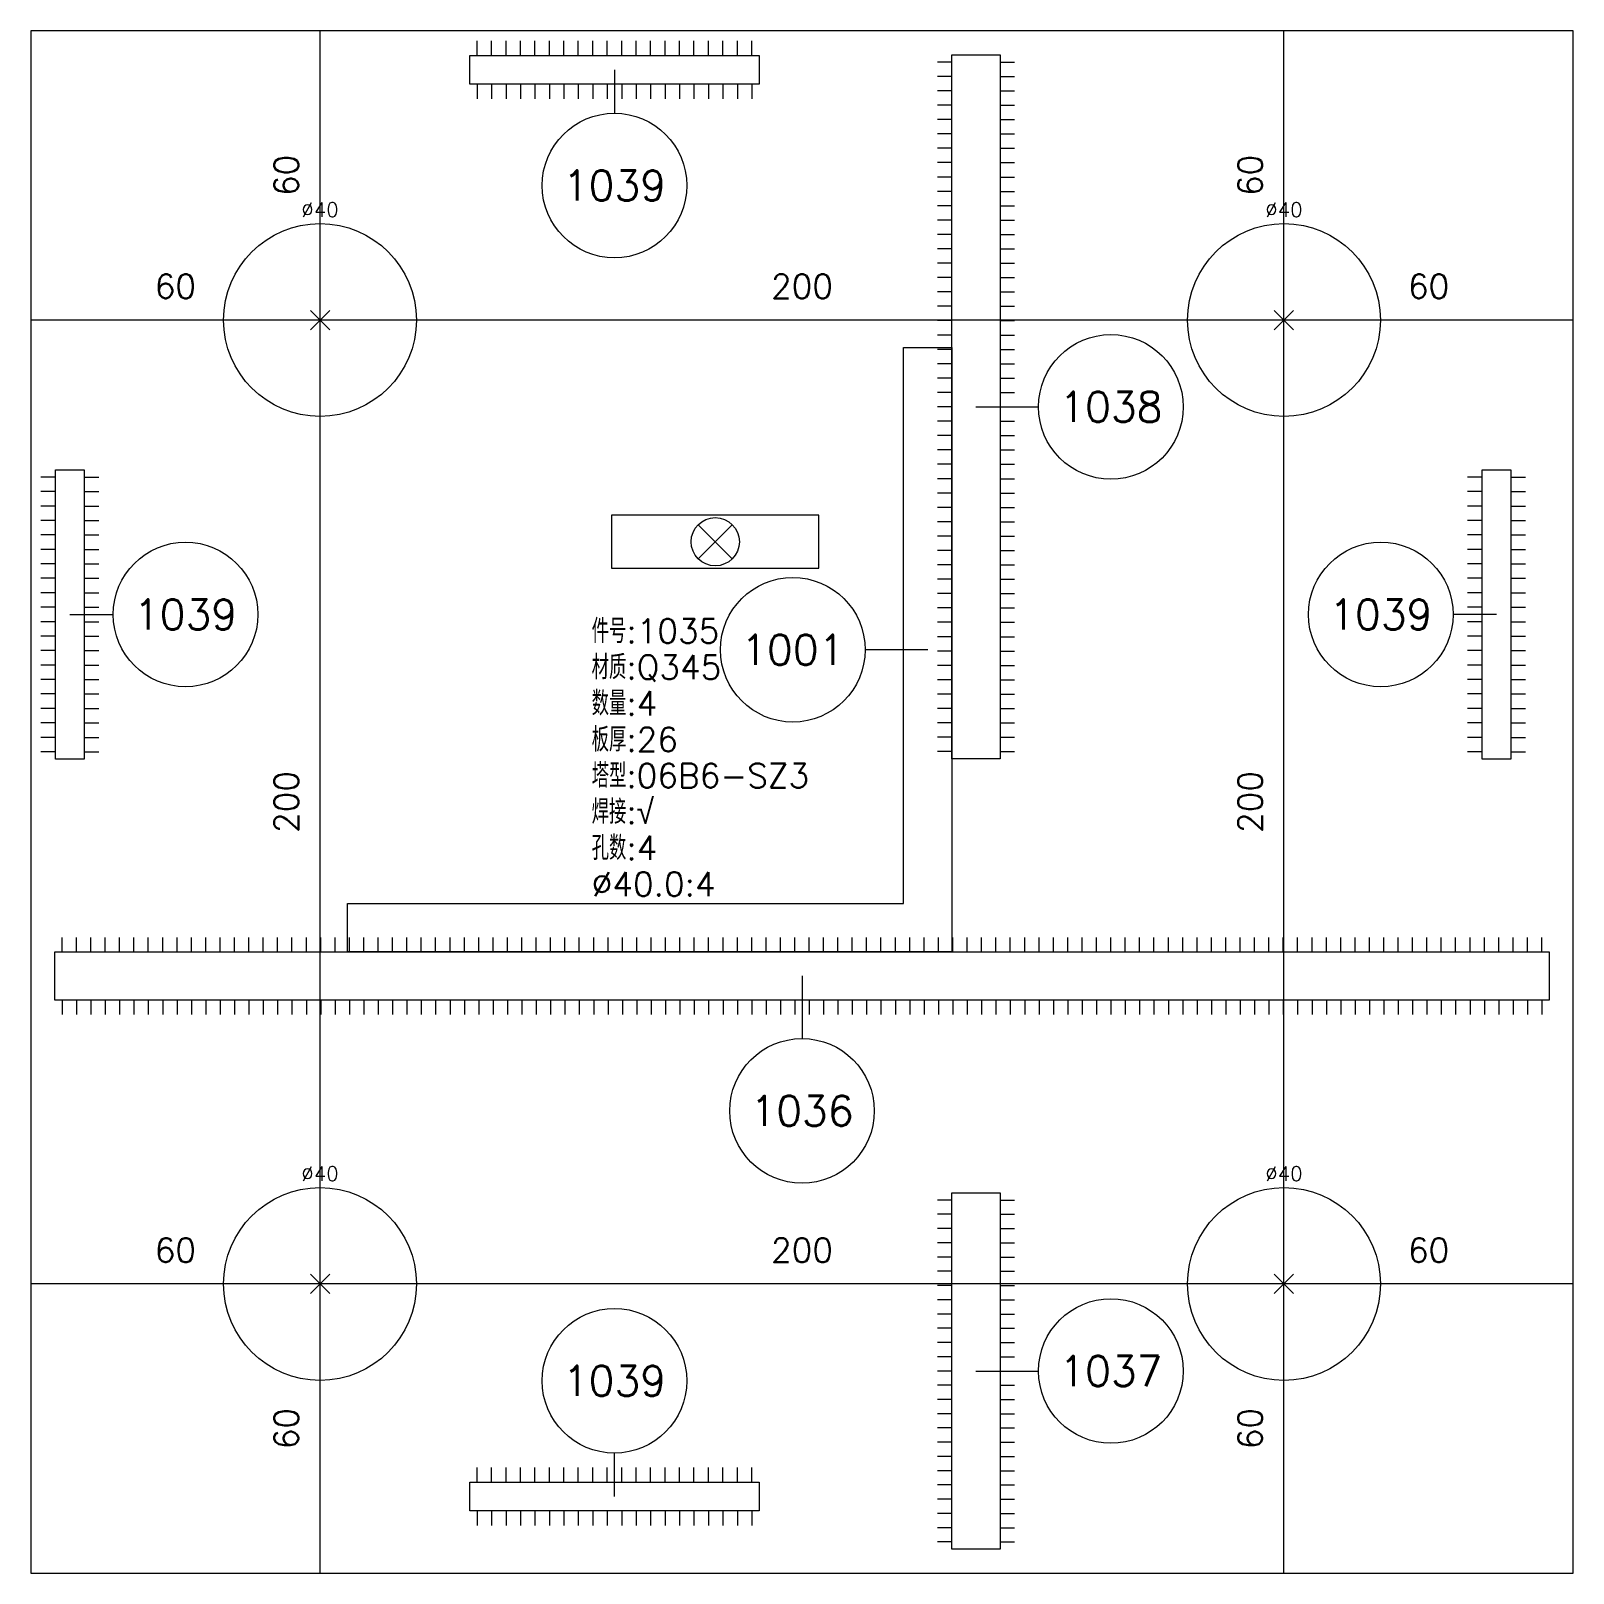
# Model space of a CAD drawing. Extents: x 0 to 6519, y -11 to 2213.
# Drawn here: x 2376.2 to 2696.2, y 0 to 320 of the extents above; entities that cross this region are included whole.
import ezdxf
from ezdxf.enums import TextEntityAlignment as Align

# ---------------------------------------------------------------- set-up
doc = ezdxf.new("R2010")
doc.units = 0
doc.header["$MEASUREMENT"] = 0
for name, color, linetype, lineweight in [('1', 7, 'CONTINUOUS', 25), ('2', 7, 'CONTINUOUS', 25), ('3', 7, 'CONTINUOUS', 25), ('5', 7, 'CONTINUOUS', 25)]:
    doc.layers.add(name, color=color, linetype=linetype, lineweight=lineweight)
doc.styles.get("Standard").update_dxf_attribs({"font": 'simplex.shx', "width": 0.7, "height": 3, "bigfont": 'gbhzfs.shx'})

# ---------------------------------------------------------------- blocks, each defined once
blk = doc.blocks.new('板孔默认')
at = {"layer": '5', "color": 7, "linetype": 'Continuous', "lineweight": 13}
for p, q in [((-0.1, -0.1), (0.1, 0.1)), ((0.1, -0.1), (-0.1, 0.1))]:
    blk.add_line(p, q, dxfattribs=at)
blk.add_circle((0, 0), 1, dxfattribs=at)

msp = doc.modelspace()

# ---------------------------------------------------------------- linework, layer by layer
at = {"layer": '1', "color": 7, "linetype": 'Continuous', "lineweight": 18}
for p, q in [((2696.18, 320), (2376.18, 320)), ((2376.18, 320), (2376.18, 0)), ((2696.18, 0), (2696.18, 320)), ((2376.18, 0), (2696.18, 0))]:
    msp.add_line(p, q, dxfattribs=at)
at = {"layer": '1', "color": 7, "linetype": 'Continuous', "lineweight": 13}
for p, q in [((2496.68, 219.5), (2496.68, 208.5)), ((2539.68, 219.5), (2496.68, 219.5)), ((2539.68, 208.5), (2539.68, 219.5)), ((2521.72, 217.54), (2514.64, 210.46)), ((2514.64, 217.54), (2521.72, 210.46)), ((2496.68, 208.5), (2539.68, 208.5))]:
    msp.add_line(p, q, dxfattribs=at)
msp.add_circle((2518.18, 214), 5, dxfattribs=at)
at = {"layer": '2', "color": 9, "linetype": 'Continuous', "lineweight": 13}
for p, q in [((2436.18, 0), (2436.18, 320)), ((2636.18, 0), (2636.18, 320)), ((2696.18, 260), (2376.18, 260)), ((2696.18, 60), (2376.18, 60))]:
    msp.add_line(p, q, dxfattribs=at)
at = {"layer": '3', "color": 7, "linetype": 'Continuous', "lineweight": 13}
for p, q in [((2468.77, 314.91), (2468.77, 317.91)), ((2471.77, 314.91), (2471.77, 317.91)), ((2474.77, 314.91), (2474.77, 317.91)), ((2477.77, 314.91), (2477.77, 317.91)), ((2480.77, 314.91), (2480.77, 317.91)), ((2483.77, 314.91), (2483.77, 317.91)), ((2486.77, 314.91), (2486.77, 317.91)), ((2489.77, 314.91), (2489.77, 317.91)), ((2492.77, 314.91), (2492.77, 317.91)), ((2495.77, 314.91), (2495.77, 317.91)), ((2498.77, 314.91), (2498.77, 317.91)), ((2501.77, 314.91), (2501.77, 317.91)), ((2504.77, 314.91), (2504.77, 317.91)), ((2507.77, 314.91), (2507.77, 317.91)), ((2510.77, 314.91), (2510.77, 317.91)), ((2513.77, 314.91), (2513.77, 317.91)), ((2516.77, 314.91), (2516.77, 317.91)), ((2519.77, 314.91), (2519.77, 317.91)), ((2522.77, 314.91), (2522.77, 317.91)), ((2525.77, 314.91), (2525.77, 317.91)), ((2567.27, 313.51), (2564.27, 313.51)), ((2567.27, 310.53), (2564.27, 310.53)), ((2577.27, 313.51), (2580.27, 313.51)), ((2577.27, 310.53), (2580.27, 310.53)), ((2468.77, 308.91), (2468.77, 305.91)), ((2471.77, 308.91), (2471.77, 305.91)), ((2474.77, 308.91), (2474.77, 305.91)), ((2477.77, 308.91), (2477.77, 305.91)), ((2480.77, 308.91), (2480.77, 305.91)), ((2483.77, 308.91), (2483.77, 305.91)), ((2486.77, 308.91), (2486.77, 305.91)), ((2489.77, 308.91), (2489.77, 305.91)), ((2492.77, 308.91), (2492.77, 305.91)), ((2495.77, 308.91), (2495.77, 305.91)), ((2498.77, 308.91), (2498.77, 305.91)), ((2501.77, 308.91), (2501.77, 305.91)), ((2504.77, 308.91), (2504.77, 305.91)), ((2507.77, 308.91), (2507.77, 305.91)), ((2510.77, 308.91), (2510.77, 305.91)), ((2513.77, 308.91), (2513.77, 305.91)), ((2516.77, 308.91), (2516.77, 305.91)), ((2519.77, 308.91), (2519.77, 305.91)), ((2522.77, 308.91), (2522.77, 305.91)), ((2525.77, 308.91), (2525.77, 305.91)), ((2567.27, 307.55), (2564.27, 307.55)), ((2577.27, 307.55), (2580.27, 307.55)), ((2567.27, 304.57), (2564.27, 304.57)), ((2577.27, 304.57), (2580.27, 304.57)), ((2567.27, 301.59), (2564.27, 301.59)), ((2577.27, 301.59), (2580.27, 301.59)), ((2567.27, 298.61), (2564.27, 298.61)), ((2577.27, 298.61), (2580.27, 298.61)), ((2567.27, 295.63), (2564.27, 295.63)), ((2577.27, 295.63), (2580.27, 295.63)), ((2567.27, 292.65), (2564.27, 292.65)), ((2577.27, 292.65), (2580.27, 292.65)), ((2567.27, 289.67), (2564.27, 289.67)), ((2577.27, 289.67), (2580.27, 289.67)), ((2567.27, 286.69), (2564.27, 286.69)), ((2577.27, 286.69), (2580.27, 286.69)), ((2567.27, 283.71), (2564.27, 283.71)), ((2577.27, 283.71), (2580.27, 283.71)), ((2567.27, 280.73), (2564.27, 280.73)), ((2577.27, 280.73), (2580.27, 280.73)), ((2567.27, 277.75), (2564.27, 277.75)), ((2577.27, 277.75), (2580.27, 277.75)), ((2567.27, 274.77), (2564.27, 274.77)), ((2577.27, 274.77), (2580.27, 274.77)), ((2567.27, 271.79), (2564.27, 271.79)), ((2567.27, 268.81), (2564.27, 268.81)), ((2577.27, 271.79), (2580.27, 271.79)), ((2577.27, 268.81), (2580.27, 268.81)), ((2567.27, 265.83), (2564.27, 265.83)), ((2577.27, 265.83), (2580.27, 265.83)), ((2567.27, 262.85), (2564.27, 262.85)), ((2577.27, 262.85), (2580.27, 262.85)), ((2567.27, 259.87), (2564.27, 259.87)), ((2577.27, 259.87), (2580.27, 259.87)), ((2567.27, 256.89), (2564.27, 256.89)), ((2577.27, 256.89), (2580.27, 256.89)), ((2567.27, 253.91), (2564.27, 253.91)), ((2577.27, 253.91), (2580.27, 253.91)), ((2567.27, 250.93), (2564.27, 250.93)), ((2577.27, 250.93), (2580.27, 250.93)), ((2567.27, 247.94), (2564.27, 247.94)), ((2577.27, 247.94), (2580.27, 247.94)), ((2567.27, 244.96), (2564.27, 244.96)), ((2577.27, 244.96), (2580.27, 244.96)), ((2567.27, 241.98), (2564.27, 241.98)), ((2577.27, 241.98), (2580.27, 241.98)), ((2567.27, 239), (2564.27, 239)), ((2577.27, 239), (2580.27, 239)), ((2567.27, 236.02), (2564.27, 236.02)), ((2577.27, 236.02), (2580.27, 236.02)), ((2567.27, 233.04), (2564.27, 233.04)), ((2577.27, 233.04), (2580.27, 233.04)), ((2381.27, 227.41), (2378.27, 227.41)), ((2387.27, 227.41), (2390.27, 227.41)), ((2567.27, 230.06), (2564.27, 230.06)), ((2577.27, 230.06), (2580.27, 230.06)), ((2677.27, 227.41), (2674.27, 227.41)), ((2683.27, 227.41), (2686.27, 227.41)), ((2381.27, 224.41), (2378.27, 224.41)), ((2387.27, 224.41), (2390.27, 224.41)), ((2567.27, 227.08), (2564.27, 227.08)), ((2567.27, 224.1), (2564.27, 224.1)), ((2577.27, 227.08), (2580.27, 227.08)), ((2577.27, 224.1), (2580.27, 224.1)), ((2677.27, 224.41), (2674.27, 224.41)), ((2683.27, 224.41), (2686.27, 224.41)), ((2381.27, 221.41), (2378.27, 221.41)), ((2387.27, 221.41), (2390.27, 221.41)), ((2567.27, 221.12), (2564.27, 221.12)), ((2577.27, 221.12), (2580.27, 221.12)), ((2677.27, 221.41), (2674.27, 221.41)), ((2683.27, 221.41), (2686.27, 221.41)), ((2381.27, 218.41), (2378.27, 218.41)), ((2387.27, 218.41), (2390.27, 218.41)), ((2567.27, 218.14), (2564.27, 218.14)), ((2577.27, 218.14), (2580.27, 218.14)), ((2677.27, 218.41), (2674.27, 218.41)), ((2683.27, 218.41), (2686.27, 218.41)), ((2381.27, 215.41), (2378.27, 215.41)), ((2387.27, 215.41), (2390.27, 215.41)), ((2567.27, 215.16), (2564.27, 215.16)), ((2577.27, 215.16), (2580.27, 215.16)), ((2677.27, 215.41), (2674.27, 215.41)), ((2683.27, 215.41), (2686.27, 215.41)), ((2381.27, 212.41), (2378.27, 212.41)), ((2387.27, 212.41), (2390.27, 212.41)), ((2567.27, 212.18), (2564.27, 212.18)), ((2577.27, 212.18), (2580.27, 212.18)), ((2677.27, 212.41), (2674.27, 212.41)), ((2683.27, 212.41), (2686.27, 212.41)), ((2381.27, 209.41), (2378.27, 209.41)), ((2387.27, 209.41), (2390.27, 209.41)), ((2567.27, 209.2), (2564.27, 209.2)), ((2577.27, 209.2), (2580.27, 209.2)), ((2677.27, 209.41), (2674.27, 209.41)), ((2683.27, 209.41), (2686.27, 209.41)), ((2381.27, 206.41), (2378.27, 206.41)), ((2387.27, 206.41), (2390.27, 206.41)), ((2567.27, 206.22), (2564.27, 206.22)), ((2577.27, 206.22), (2580.27, 206.22)), ((2677.27, 206.41), (2674.27, 206.41)), ((2683.27, 206.41), (2686.27, 206.41)), ((2381.27, 203.41), (2378.27, 203.41)), ((2387.27, 203.41), (2390.27, 203.41)), ((2567.27, 203.24), (2564.27, 203.24)), ((2577.27, 203.24), (2580.27, 203.24)), ((2677.27, 203.41), (2674.27, 203.41)), ((2683.27, 203.41), (2686.27, 203.41)), ((2381.27, 200.41), (2378.27, 200.41)), ((2387.27, 200.41), (2390.27, 200.41)), ((2567.27, 200.26), (2564.27, 200.26)), ((2577.27, 200.26), (2580.27, 200.26)), ((2677.27, 200.41), (2674.27, 200.41)), ((2683.27, 200.41), (2686.27, 200.41)), ((2381.27, 197.41), (2378.27, 197.41)), ((2387.27, 197.41), (2390.27, 197.41)), ((2567.27, 197.28), (2564.27, 197.28)), ((2577.27, 197.28), (2580.27, 197.28)), ((2677.27, 197.41), (2674.27, 197.41)), ((2683.27, 197.41), (2686.27, 197.41)), ((2381.27, 194.41), (2378.27, 194.41)), ((2387.27, 194.41), (2390.27, 194.41)), ((2567.27, 194.3), (2564.27, 194.3)), ((2577.27, 194.3), (2580.27, 194.3)), ((2677.27, 194.41), (2674.27, 194.41)), ((2683.27, 194.41), (2686.27, 194.41)), ((2381.27, 191.41), (2378.27, 191.41)), ((2387.27, 191.41), (2390.27, 191.41)), ((2567.27, 191.32), (2564.27, 191.32)), ((2577.27, 191.32), (2580.27, 191.32)), ((2677.27, 191.41), (2674.27, 191.41)), ((2683.27, 191.41), (2686.27, 191.41)), ((2381.27, 188.41), (2378.27, 188.41)), ((2387.27, 188.41), (2390.27, 188.41)), ((2567.27, 188.34), (2564.27, 188.34)), ((2577.27, 188.34), (2580.27, 188.34)), ((2677.27, 188.41), (2674.27, 188.41)), ((2683.27, 188.41), (2686.27, 188.41)), ((2381.27, 185.41), (2378.27, 185.41)), ((2381.27, 182.41), (2378.27, 182.41)), ((2387.27, 185.41), (2390.27, 185.41)), ((2387.27, 182.41), (2390.27, 182.41)), ((2567.27, 185.36), (2564.27, 185.36)), ((2577.27, 185.36), (2580.27, 185.36)), ((2677.27, 185.41), (2674.27, 185.41)), ((2677.27, 182.41), (2674.27, 182.41)), ((2683.27, 185.41), (2686.27, 185.41)), ((2683.27, 182.41), (2686.27, 182.41)), ((2381.27, 179.41), (2378.27, 179.41)), ((2387.27, 179.41), (2390.27, 179.41)), ((2567.27, 182.38), (2564.27, 182.38)), ((2567.27, 179.4), (2564.27, 179.4)), ((2577.27, 182.38), (2580.27, 182.38)), ((2577.27, 179.4), (2580.27, 179.4)), ((2677.27, 179.41), (2674.27, 179.41)), ((2683.27, 179.41), (2686.27, 179.41)), ((2381.27, 176.41), (2378.27, 176.41)), ((2387.27, 176.41), (2390.27, 176.41)), ((2567.27, 176.42), (2564.27, 176.42)), ((2577.27, 176.42), (2580.27, 176.42)), ((2677.27, 176.41), (2674.27, 176.41)), ((2683.27, 176.41), (2686.27, 176.41)), ((2381.27, 173.41), (2378.27, 173.41)), ((2387.27, 173.41), (2390.27, 173.41)), ((2567.27, 173.44), (2564.27, 173.44)), ((2577.27, 173.44), (2580.27, 173.44)), ((2677.27, 173.41), (2674.27, 173.41)), ((2683.27, 173.41), (2686.27, 173.41)), ((2381.27, 170.41), (2378.27, 170.41)), ((2387.27, 170.41), (2390.27, 170.41)), ((2567.27, 170.46), (2564.27, 170.46)), ((2577.27, 170.46), (2580.27, 170.46)), ((2677.27, 170.41), (2674.27, 170.41)), ((2683.27, 170.41), (2686.27, 170.41)), ((2382.67, 128.91), (2382.67, 131.91)), ((2385.65, 128.91), (2385.65, 131.91)), ((2388.63, 128.91), (2388.63, 131.91)), ((2391.61, 128.91), (2391.61, 131.91)), ((2394.59, 128.91), (2394.59, 131.91)), ((2397.57, 128.91), (2397.57, 131.91)), ((2400.55, 128.91), (2400.55, 131.91)), ((2403.54, 128.91), (2403.54, 131.91)), ((2406.52, 128.91), (2406.52, 131.91)), ((2409.5, 128.91), (2409.5, 131.91)), ((2412.48, 128.91), (2412.48, 131.91)), ((2415.46, 128.91), (2415.46, 131.91)), ((2418.44, 128.91), (2418.44, 131.91)), ((2421.42, 128.91), (2421.42, 131.91)), ((2424.4, 128.91), (2424.4, 131.91)), ((2427.38, 128.91), (2427.38, 131.91)), ((2430.36, 128.91), (2430.36, 131.91)), ((2433.34, 128.91), (2433.34, 131.91)), ((2436.32, 128.91), (2436.32, 131.91)), ((2439.3, 128.91), (2439.3, 131.91)), ((2442.29, 128.91), (2442.29, 131.91)), ((2445.27, 128.91), (2445.27, 131.91)), ((2448.25, 128.91), (2448.25, 131.91)), ((2451.23, 128.91), (2451.23, 131.91)), ((2454.21, 128.91), (2454.21, 131.91)), ((2457.19, 128.91), (2457.19, 131.91)), ((2460.17, 128.91), (2460.17, 131.91)), ((2463.15, 128.91), (2463.15, 131.91)), ((2466.13, 128.91), (2466.13, 131.91)), ((2469.11, 128.91), (2469.11, 131.91)), ((2472.09, 128.91), (2472.09, 131.91)), ((2475.07, 128.91), (2475.07, 131.91)), ((2478.05, 128.91), (2478.05, 131.91)), ((2481.04, 128.91), (2481.04, 131.91)), ((2484.02, 128.91), (2484.02, 131.91)), ((2487, 128.91), (2487, 131.91)), ((2489.98, 128.91), (2489.98, 131.91)), ((2492.96, 128.91), (2492.96, 131.91)), ((2495.94, 128.91), (2495.94, 131.91)), ((2498.92, 128.91), (2498.92, 131.91)), ((2501.9, 128.91), (2501.9, 131.91)), ((2504.88, 128.91), (2504.88, 131.91)), ((2507.86, 128.91), (2507.86, 131.91)), ((2510.84, 128.91), (2510.84, 131.91)), ((2513.82, 128.91), (2513.82, 131.91)), ((2516.8, 128.91), (2516.8, 131.91)), ((2519.79, 128.91), (2519.79, 131.91)), ((2522.77, 128.91), (2522.77, 131.91)), ((2525.75, 128.91), (2525.75, 131.91)), ((2528.73, 128.91), (2528.73, 131.91)), ((2531.71, 128.91), (2531.71, 131.91)), ((2534.69, 128.91), (2534.69, 131.91)), ((2537.67, 128.91), (2537.67, 131.91)), ((2540.65, 128.91), (2540.65, 131.91)), ((2543.63, 128.91), (2543.63, 131.91)), ((2546.61, 128.91), (2546.61, 131.91)), ((2549.59, 128.91), (2549.59, 131.91)), ((2552.57, 128.91), (2552.57, 131.91)), ((2555.55, 128.91), (2555.55, 131.91)), ((2558.54, 128.91), (2558.54, 131.91)), ((2561.52, 128.91), (2561.52, 131.91)), ((2564.5, 128.91), (2564.5, 131.91)), ((2567.48, 128.91), (2567.48, 131.91)), ((2570.46, 128.91), (2570.46, 131.91)), ((2573.44, 128.91), (2573.44, 131.91)), ((2576.42, 128.91), (2576.42, 131.91)), ((2579.4, 128.91), (2579.4, 131.91)), ((2582.38, 128.91), (2582.38, 131.91)), ((2585.36, 128.91), (2585.36, 131.91)), ((2588.34, 128.91), (2588.34, 131.91)), ((2591.32, 128.91), (2591.32, 131.91)), ((2594.3, 128.91), (2594.3, 131.91)), ((2597.29, 128.91), (2597.29, 131.91)), ((2600.27, 128.91), (2600.27, 131.91)), ((2603.25, 128.91), (2603.25, 131.91)), ((2606.23, 128.91), (2606.23, 131.91)), ((2609.21, 128.91), (2609.21, 131.91)), ((2612.19, 128.91), (2612.19, 131.91)), ((2615.17, 128.91), (2615.17, 131.91)), ((2618.15, 128.91), (2618.15, 131.91)), ((2621.13, 128.91), (2621.13, 131.91)), ((2624.11, 128.91), (2624.11, 131.91)), ((2627.09, 128.91), (2627.09, 131.91)), ((2630.07, 128.91), (2630.07, 131.91)), ((2633.05, 128.91), (2633.05, 131.91)), ((2636.04, 128.91), (2636.04, 131.91)), ((2639.02, 128.91), (2639.02, 131.91)), ((2642, 128.91), (2642, 131.91)), ((2644.98, 128.91), (2644.98, 131.91)), ((2647.96, 128.91), (2647.96, 131.91)), ((2650.94, 128.91), (2650.94, 131.91)), ((2653.92, 128.91), (2653.92, 131.91)), ((2656.9, 128.91), (2656.9, 131.91)), ((2659.88, 128.91), (2659.88, 131.91)), ((2662.86, 128.91), (2662.86, 131.91)), ((2665.84, 128.91), (2665.84, 131.91)), ((2668.82, 128.91), (2668.82, 131.91)), ((2671.8, 128.91), (2671.8, 131.91)), ((2674.79, 128.91), (2674.79, 131.91)), ((2677.77, 128.91), (2677.77, 131.91)), ((2680.75, 128.91), (2680.75, 131.91)), ((2683.73, 128.91), (2683.73, 131.91)), ((2686.71, 128.91), (2686.71, 131.91)), ((2689.69, 128.91), (2689.69, 131.91)), ((2382.67, 118.91), (2382.67, 115.91)), ((2385.65, 118.91), (2385.65, 115.91)), ((2388.63, 118.91), (2388.63, 115.91)), ((2391.61, 118.91), (2391.61, 115.91)), ((2394.59, 118.91), (2394.59, 115.91)), ((2397.57, 118.91), (2397.57, 115.91)), ((2400.55, 118.91), (2400.55, 115.91)), ((2403.54, 118.91), (2403.54, 115.91)), ((2406.52, 118.91), (2406.52, 115.91)), ((2409.5, 118.91), (2409.5, 115.91)), ((2412.48, 118.91), (2412.48, 115.91)), ((2415.46, 118.91), (2415.46, 115.91)), ((2418.44, 118.91), (2418.44, 115.91)), ((2421.42, 118.91), (2421.42, 115.91)), ((2424.4, 118.91), (2424.4, 115.91)), ((2427.38, 118.91), (2427.38, 115.91)), ((2430.36, 118.91), (2430.36, 115.91)), ((2433.34, 118.91), (2433.34, 115.91)), ((2436.32, 118.91), (2436.32, 115.91)), ((2439.3, 118.91), (2439.3, 115.91)), ((2442.29, 118.91), (2442.29, 115.91)), ((2445.27, 118.91), (2445.27, 115.91)), ((2448.25, 118.91), (2448.25, 115.91)), ((2451.23, 118.91), (2451.23, 115.91)), ((2454.21, 118.91), (2454.21, 115.91)), ((2457.19, 118.91), (2457.19, 115.91)), ((2460.17, 118.91), (2460.17, 115.91)), ((2463.15, 118.91), (2463.15, 115.91)), ((2466.13, 118.91), (2466.13, 115.91)), ((2469.11, 118.91), (2469.11, 115.91)), ((2472.09, 118.91), (2472.09, 115.91)), ((2475.07, 118.91), (2475.07, 115.91)), ((2478.05, 118.91), (2478.05, 115.91)), ((2481.04, 118.91), (2481.04, 115.91)), ((2484.02, 118.91), (2484.02, 115.91)), ((2487, 118.91), (2487, 115.91)), ((2489.98, 118.91), (2489.98, 115.91)), ((2492.96, 118.91), (2492.96, 115.91)), ((2495.94, 118.91), (2495.94, 115.91)), ((2498.92, 118.91), (2498.92, 115.91)), ((2501.9, 118.91), (2501.9, 115.91)), ((2504.88, 118.91), (2504.88, 115.91)), ((2507.86, 118.91), (2507.86, 115.91)), ((2510.84, 118.91), (2510.84, 115.91)), ((2513.82, 118.91), (2513.82, 115.91)), ((2516.8, 118.91), (2516.8, 115.91)), ((2519.79, 118.91), (2519.79, 115.91)), ((2522.77, 118.91), (2522.77, 115.91)), ((2525.75, 118.91), (2525.75, 115.91)), ((2528.73, 118.91), (2528.73, 115.91)), ((2531.71, 118.91), (2531.71, 115.91)), ((2534.69, 118.91), (2534.69, 115.91)), ((2537.67, 118.91), (2537.67, 115.91)), ((2540.65, 118.91), (2540.65, 115.91)), ((2543.63, 118.91), (2543.63, 115.91)), ((2546.61, 118.91), (2546.61, 115.91)), ((2549.59, 118.91), (2549.59, 115.91)), ((2552.57, 118.91), (2552.57, 115.91)), ((2555.55, 118.91), (2555.55, 115.91)), ((2558.54, 118.91), (2558.54, 115.91)), ((2561.52, 118.91), (2561.52, 115.91)), ((2564.5, 118.91), (2564.5, 115.91)), ((2567.48, 118.91), (2567.48, 115.91)), ((2570.46, 118.91), (2570.46, 115.91)), ((2573.44, 118.91), (2573.44, 115.91)), ((2576.42, 118.91), (2576.42, 115.91)), ((2579.4, 118.91), (2579.4, 115.91)), ((2582.38, 118.91), (2582.38, 115.91)), ((2585.36, 118.91), (2585.36, 115.91)), ((2588.34, 118.91), (2588.34, 115.91)), ((2591.32, 118.91), (2591.32, 115.91)), ((2594.3, 118.91), (2594.3, 115.91)), ((2597.29, 118.91), (2597.29, 115.91)), ((2600.27, 118.91), (2600.27, 115.91)), ((2603.25, 118.91), (2603.25, 115.91)), ((2606.23, 118.91), (2606.23, 115.91)), ((2609.21, 118.91), (2609.21, 115.91)), ((2612.19, 118.91), (2612.19, 115.91)), ((2615.17, 118.91), (2615.17, 115.91)), ((2618.15, 118.91), (2618.15, 115.91)), ((2621.13, 118.91), (2621.13, 115.91)), ((2624.11, 118.91), (2624.11, 115.91)), ((2627.09, 118.91), (2627.09, 115.91)), ((2630.07, 118.91), (2630.07, 115.91)), ((2633.05, 118.91), (2633.05, 115.91)), ((2636.04, 118.91), (2636.04, 115.91)), ((2639.02, 118.91), (2639.02, 115.91)), ((2642, 118.91), (2642, 115.91)), ((2644.98, 118.91), (2644.98, 115.91)), ((2647.96, 118.91), (2647.96, 115.91)), ((2650.94, 118.91), (2650.94, 115.91)), ((2653.92, 118.91), (2653.92, 115.91)), ((2656.9, 118.91), (2656.9, 115.91)), ((2659.88, 118.91), (2659.88, 115.91)), ((2662.86, 118.91), (2662.86, 115.91)), ((2665.84, 118.91), (2665.84, 115.91)), ((2668.82, 118.91), (2668.82, 115.91)), ((2671.8, 118.91), (2671.8, 115.91)), ((2674.79, 118.91), (2674.79, 115.91)), ((2677.77, 118.91), (2677.77, 115.91)), ((2680.75, 118.91), (2680.75, 115.91)), ((2683.73, 118.91), (2683.73, 115.91)), ((2686.71, 118.91), (2686.71, 115.91)), ((2689.69, 118.91), (2689.69, 115.91)), ((2567.27, 77.4), (2564.27, 77.4)), ((2577.27, 77.4), (2580.27, 77.4)), ((2567.27, 74.45), (2564.27, 74.45)), ((2577.27, 74.45), (2580.27, 74.45)), ((2567.27, 71.49), (2564.27, 71.49)), ((2577.27, 71.49), (2580.27, 71.49)), ((2567.27, 68.54), (2564.27, 68.54)), ((2577.27, 68.54), (2580.27, 68.54)), ((2567.27, 65.58), (2564.27, 65.58)), ((2577.27, 65.58), (2580.27, 65.58)), ((2567.27, 62.63), (2564.27, 62.63)), ((2577.27, 62.63), (2580.27, 62.63)), ((2567.27, 59.67), (2564.27, 59.67)), ((2577.27, 59.67), (2580.27, 59.67)), ((2567.27, 56.72), (2564.27, 56.72)), ((2577.27, 56.72), (2580.27, 56.72)), ((2567.27, 53.76), (2564.27, 53.76)), ((2577.27, 53.76), (2580.27, 53.76)), ((2567.27, 50.81), (2564.27, 50.81)), ((2577.27, 50.81), (2580.27, 50.81)), ((2567.27, 47.85), (2564.27, 47.85)), ((2567.27, 44.9), (2564.27, 44.9)), ((2577.27, 47.85), (2580.27, 47.85)), ((2577.27, 44.9), (2580.27, 44.9)), ((2567.27, 41.94), (2564.27, 41.94)), ((2577.27, 41.94), (2580.27, 41.94)), ((2567.27, 38.99), (2564.27, 38.99)), ((2577.27, 38.99), (2580.27, 38.99)), ((2567.27, 36.03), (2564.27, 36.03)), ((2577.27, 36.03), (2580.27, 36.03)), ((2567.27, 33.08), (2564.27, 33.08)), ((2577.27, 33.08), (2580.27, 33.08)), ((2567.27, 30.12), (2564.27, 30.12)), ((2577.27, 30.12), (2580.27, 30.12)), ((2567.27, 27.16), (2564.27, 27.16)), ((2577.27, 27.16), (2580.27, 27.16)), ((2567.27, 24.21), (2564.27, 24.21)), ((2577.27, 24.21), (2580.27, 24.21)), ((2468.77, 18.91), (2468.77, 21.91)), ((2471.77, 18.91), (2471.77, 21.91)), ((2474.77, 18.91), (2474.77, 21.91)), ((2477.77, 18.91), (2477.77, 21.91)), ((2480.77, 18.91), (2480.77, 21.91)), ((2483.77, 18.91), (2483.77, 21.91)), ((2486.77, 18.91), (2486.77, 21.91)), ((2489.77, 18.91), (2489.77, 21.91)), ((2492.77, 18.91), (2492.77, 21.91)), ((2495.77, 18.91), (2495.77, 21.91)), ((2498.77, 18.91), (2498.77, 21.91)), ((2501.77, 18.91), (2501.77, 21.91)), ((2504.77, 18.91), (2504.77, 21.91)), ((2507.77, 18.91), (2507.77, 21.91)), ((2510.77, 18.91), (2510.77, 21.91)), ((2513.77, 18.91), (2513.77, 21.91)), ((2516.77, 18.91), (2516.77, 21.91)), ((2519.77, 18.91), (2519.77, 21.91)), ((2522.77, 18.91), (2522.77, 21.91)), ((2525.77, 18.91), (2525.77, 21.91)), ((2567.27, 21.25), (2564.27, 21.25)), ((2577.27, 21.25), (2580.27, 21.25)), ((2567.27, 18.3), (2564.27, 18.3)), ((2577.27, 18.3), (2580.27, 18.3)), ((2468.77, 12.91), (2468.77, 9.91)), ((2471.77, 12.91), (2471.77, 9.91)), ((2474.77, 12.91), (2474.77, 9.91)), ((2477.77, 12.91), (2477.77, 9.91)), ((2480.77, 12.91), (2480.77, 9.91)), ((2483.77, 12.91), (2483.77, 9.91)), ((2486.77, 12.91), (2486.77, 9.91)), ((2489.77, 12.91), (2489.77, 9.91)), ((2492.77, 12.91), (2492.77, 9.91)), ((2495.77, 12.91), (2495.77, 9.91)), ((2498.77, 12.91), (2498.77, 9.91)), ((2501.77, 12.91), (2501.77, 9.91)), ((2504.77, 12.91), (2504.77, 9.91)), ((2507.77, 12.91), (2507.77, 9.91)), ((2510.77, 12.91), (2510.77, 9.91)), ((2513.77, 12.91), (2513.77, 9.91)), ((2516.77, 12.91), (2516.77, 9.91)), ((2519.77, 12.91), (2519.77, 9.91)), ((2522.77, 12.91), (2522.77, 9.91)), ((2525.77, 12.91), (2525.77, 9.91)), ((2567.27, 15.34), (2564.27, 15.34)), ((2577.27, 15.34), (2580.27, 15.34)), ((2567.27, 12.39), (2564.27, 12.39)), ((2577.27, 12.39), (2580.27, 12.39)), ((2567.27, 9.43), (2564.27, 9.43)), ((2567.27, 6.48), (2564.27, 6.48)), ((2577.27, 9.43), (2580.27, 9.43)), ((2577.27, 6.48), (2580.27, 6.48))]:
    msp.add_line(p, q, dxfattribs=at)
at = {"layer": '3', "color": 7, "linetype": 'Continuous', "lineweight": 18}
for p, q in [((2497.27, 311.91), (2497.27, 302.91)), ((2572.27, 241.98), (2585.27, 241.98)), ((2384.27, 198.91), (2393.27, 198.91)), ((2680.27, 198.91), (2671.27, 198.91)), ((2562.27, 191.59), (2549.27, 191.59)), ((2536.18, 123.91), (2536.18, 110.91)), ((2572.27, 41.94), (2585.27, 41.94)), ((2497.27, 15.91), (2497.27, 24.91))]:
    msp.add_line(p, q, dxfattribs=at)
at = {"layer": '3', "color": 7, "linetype": 'Continuous', "lineweight": 13}
for points in [[(2527.27, 308.91), (2467.27, 308.91), (2467.27, 314.91), (2527.27, 314.91)], [(2567.27, 168.97), (2567.27, 315), (2577.27, 315), (2577.27, 168.97)], [(2567.27, 254.27), (2567.27, 128.91), (2441.91, 128.91), (2441.91, 138.91), (2557.27, 138.91), (2557.27, 254.27)], [(2387.27, 228.91), (2387.27, 168.91), (2381.27, 168.91), (2381.27, 228.91)], [(2677.27, 168.91), (2677.27, 228.91), (2683.27, 228.91), (2683.27, 168.91)], [(2381.18, 128.91), (2691.18, 128.91), (2691.18, 118.91), (2381.18, 118.91)], [(2567.27, 5), (2567.27, 78.88), (2577.27, 78.88), (2577.27, 5)], [(2467.27, 18.91), (2527.27, 18.91), (2527.27, 12.91), (2467.27, 12.91)]]:
    msp.add_lwpolyline(points, close=True, dxfattribs=at)
at = {"layer": '3', "color": 7, "linetype": 'Continuous', "lineweight": 18}
for centre in [(2497.27, 287.91), (2600.27, 241.98), (2408.27, 198.91), (2656.27, 198.91), (2534.27, 191.59), (2536.18, 95.91), (2497.27, 39.91), (2600.27, 41.94)]:
    msp.add_circle(centre, 15, dxfattribs=at)

# ---------------------------------------------------------------- block references
at = {"layer": '1', "color": 7, "linetype": 'Continuous', "lineweight": 0, "xscale": 20, "yscale": 20, "zscale": 20}
for p in [(2436.18, 260), (2636.18, 260), (2436.18, 60), (2636.18, 60)]:
    msp.add_blockref('板孔默认', p, dxfattribs=at)

# ---------------------------------------------------------------- texts
at = {"layer": '1', "color": 7, "linetype": 'Continuous', "lineweight": 13}
for p in [(2436.18, 280.5), (2636.18, 280.5), (2436.18, 80.5), (2636.18, 80.5)]:
    msp.add_text('%%c40', height=3, dxfattribs=at).set_placement(p, align=Align.BOTTOM_CENTER)
for s, p in [('件号:1035', (2492.54, 191.47)), ('材质:Q345', (2492.54, 183.97)), ('数量:4', (2492.54, 176.47)), ('板厚:26', (2492.54, 168.97)), ('塔型:06B6-SZ3', (2492.54, 161.47)), ('焊接:√', (2492.54, 153.97)), ('孔数:4', (2492.54, 146.47)), ('%%c40.0:4', (2492.54, 138.97))]:
    msp.add_text(s, height=5, dxfattribs=at).set_placement(p, align=Align.BOTTOM_LEFT)
at = {"layer": '2', "color": 7, "linetype": 'Continuous', "lineweight": 13}
for s, p in [('60', (2433.18, 290)), ('60', (2633.18, 290)), ('200', (2433.18, 160)), ('200', (2633.18, 160)), ('60', (2433.18, 30)), ('60', (2633.18, 30))]:
    msp.add_text(s, height=5, rotation=90, dxfattribs=at).set_placement(p, align=Align.BOTTOM_CENTER)
for s, p in [('60', (2406.18, 263)), ('200', (2536.18, 263)), ('60', (2666.18, 263)), ('60', (2406.18, 63)), ('200', (2536.18, 63)), ('60', (2666.18, 63))]:
    msp.add_text(s, height=5, dxfattribs=at).set_placement(p, align=Align.BOTTOM_CENTER)
at = {"layer": '3', "color": 7, "linetype": 'Continuous', "lineweight": 13}
for s, p in [('1039', (2497.27, 287.91)), ('1038', (2600.27, 241.98)), ('1039', (2408.27, 198.91)), ('1039', (2656.27, 198.91)), ('1001', (2534.27, 191.59)), ('1036', (2536.18, 95.91)), ('1037', (2600.27, 41.94)), ('1039', (2497.27, 39.91))]:
    msp.add_text(s, height=6.25, dxfattribs=at).set_placement(p, align=Align.MIDDLE_CENTER)

doc.saveas('drawing.dxf')
